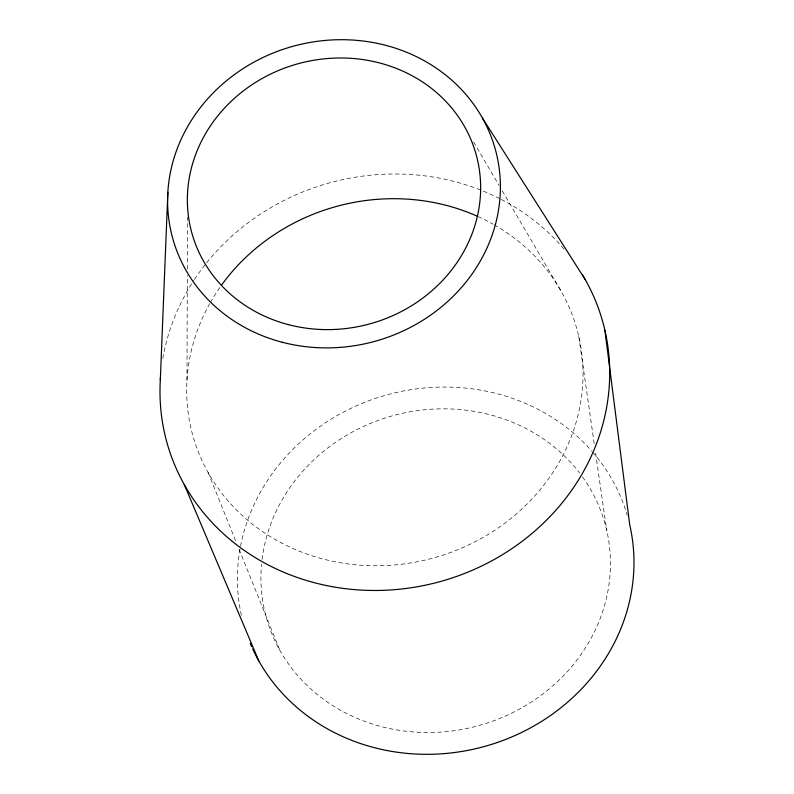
<?xml version="1.0" encoding="UTF-8"?>
<svg xmlns="http://www.w3.org/2000/svg" width="794" height="794" viewBox="0 0 794 794"><rect width="100%" height="100%" fill="white"/><g stroke="black" fill="none" stroke-linecap="round" stroke-linejoin="round"><path stroke-width="0.6" stroke-dasharray="3.97 2.98" d="M186.967 380.415L187.305 275.3M187.324 269.116L187.483 217.179M473.561 141.957L499.168 185.607M502.294 190.927L561.626 292.053M208.058 472.42L236.294 542.381M239.073 549.269L279.796 650.197M578.786 336.497L594.339 444.461M595.579 453.046L606.715 530.342M241.376 615.261A199.393 182.431 -15.1 0 1 352.635 407.53A199.393 182.431 -15.1 0 1 591.858 451.171M592.681 452.114A199.393 182.431 -15.1 0 1 627.28 515.485M582.488 476.866A175.732 160.785 -15.1 0 1 478.008 725.795A175.732 160.785 -15.1 0 1 261.554 564.266M262.07 559.442A175.732 160.785 -15.1 0 1 393.358 415.56A175.732 160.785 -15.1 0 1 579.57 472.946M162.83 358.441A226.111 206.887 -15.1 0 1 193.815 280.401M194.49 279.369A226.111 206.887 -15.1 0 1 205.894 263.677M206.658 262.725A226.111 206.887 -15.1 0 1 500.2 198.887M501.292 199.443A226.111 206.887 -15.1 0 1 564.703 249.931M494.235 224.821A199.284 182.332 -15.1 0 1 553.577 471.408A199.284 182.332 -15.1 0 1 286.465 545.468A199.284 182.332 -15.1 0 1 209.695 303.705M210.311 302.623A199.284 182.332 -15.1 0 1 220.275 286.902M477.948 216.524A199.284 182.332 -15.1 0 1 493.163 224.206"/><path stroke-width="1.19" d="M160.319 380.167L167.852 192.267M482.434 118.068L585.436 279.905M184.258 484.558L258.804 660.906M604.899 330.334L629.741 524.913A199.393 182.431 -15.1 0 1 494.523 743.432A199.393 182.431 -15.1 0 1 252.7 648.906M251.688 646.663A199.393 182.431 -15.1 0 1 250.229 643.269M582.419 274.714A226.111 206.887 -15.1 0 1 432.998 583.451A226.111 206.887 -15.1 0 1 160.477 377.765M221.685 284.917A199.284 182.332 -15.1 0 1 476.827 216.018M282.217 342.244A167.326 153.093 -15.1 0 0 496.836 155.386A167.326 153.093 -15.1 0 0 222.945 83.747A167.326 153.093 -15.1 0 0 282.217 342.244M288.361 324.627A147.466 134.93 -15.1 0 0 477.512 159.951A147.466 134.93 -15.1 0 0 236.126 96.808A147.466 134.93 -15.1 0 0 288.361 324.627"/></g></svg>
